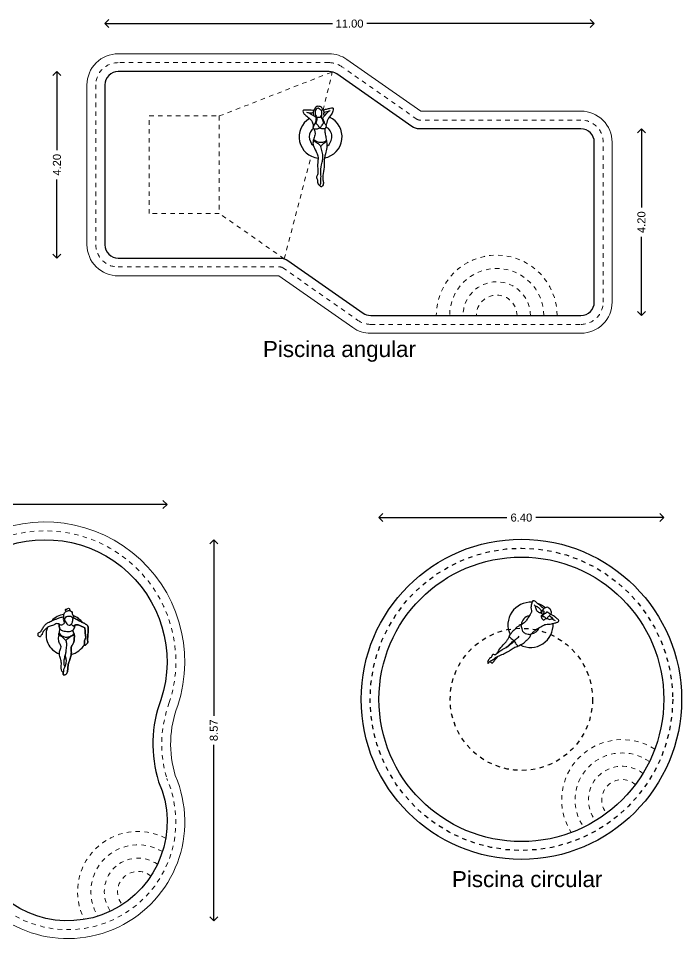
# Model space of a CAD drawing. Header units: inches. Extents: x 7.5 to 80.1, y 5.4 to 46.1.
# Drawn here: x 52.16 to 67.06, y 5.79 to 26.49 of the extents above; entities that cross this region are included whole.
import ezdxf

# ---------------------------------------------------------------- set-up
doc = ezdxf.new("R2010")
doc.units = ezdxf.units.IN
doc.header["$MEASUREMENT"] = 0
doc.linetypes.add('ACAD_ISO03W100', pattern=[30, 12, -18])
doc.layers.add('1', color=2, linetype='Continuous', lineweight=30)
doc.layers.add('2', color=253, linetype='Continuous', lineweight=5)
doc.styles.get("Standard").update_dxf_attribs({"font": 'arial.ttf'})
doc.dimstyles.new('cotas alberca', dxfattribs={"dimtxt": 0.18, "dimasz": 0.18, "dimexe": 0.18, "dimexo": 0.0625, "dimgap": 0.09, "dimtad": 0, "dimzin": 0, "dimdsep": 46, "dimtxsty": 'Standard', "dimblk": 'OPEN90', "dimcen": 0.09, "dimse1": 1, "dimse2": 1, "dimadec": 0, "dimazin": 0, "dimtfac": 1, "dimtofl": 0, "dimtmove": 0, "dimatfit": 3, "dimldrblk": 'OPEN90', "dimfxl": 0, "dimtolj": 1, "dimtzin": 0, "dimarcsym": 0})

# ---------------------------------------------------------------- blocks, each defined once
blk = doc.blocks.new('_Open90')
at = {"color": 0, "linetype": 'ByBlock', "lineweight": -2}
for p, q in [((0, 0), (-1, 0)), ((-0.5, 0.5), (0, 0)), ((0, 0), (-0.5, -0.5))]:
    blk.add_line(p, q, dxfattribs=at)
blk = doc.blocks.new('*D26')
at = {"layer": '2', "color": 0, "lineweight": -2, "transparency": 16777216}
for p, q in [((53.027, 25.11), (53.027, 23.519)), ((53.027, 21.274), (53.027, 22.865))]:
    blk.add_line(p, q, dxfattribs=at)
at = {"layer": 'Defpoints', "color": 0, "transparency": 16777216}
for p in [(54.573, 25.29), (53.027, 21.094), (54.573, 21.094)]:
    blk.add_point(p, dxfattribs=at)
at = {"layer": '2', "color": 0, "lineweight": -2, "transparency": 16777216, "xscale": 0.18, "yscale": 0.18, "zscale": 0.18}
for p, rotation in [((53.027, 25.29), 90), ((53.027, 21.094), 270)]:
    blk.add_blockref('_Open90', p, dxfattribs=dict(at, rotation=rotation))
at = {"layer": '2', "color": 0, "transparency": 16777216, "insert": (53.027, 23.192), "char_height": 0.18, "attachment_point": 5, "rotation": 90}
blk.add_mtext('\\A1;4.20', dxfattribs=at)
blk = doc.blocks.new('*D27')
at = {"layer": '2', "color": 0, "lineweight": -2, "transparency": 16777216}
for p, q in [((66.162, 23.819), (66.162, 22.228)), ((66.162, 19.983), (66.162, 21.574))]:
    blk.add_line(p, q, dxfattribs=at)
at = {"layer": 'Defpoints', "color": 0, "transparency": 16777216}
for p in [(64.802, 23.999), (66.162, 23.999), (64.802, 19.803)]:
    blk.add_point(p, dxfattribs=at)
at = {"layer": '2', "color": 0, "lineweight": -2, "transparency": 16777216, "xscale": 0.18, "yscale": 0.18, "zscale": 0.18}
for p, rotation in [((66.162, 23.999), 90), ((66.162, 19.803), 270)]:
    blk.add_blockref('_Open90', p, dxfattribs=dict(at, rotation=rotation))
at = {"layer": '2', "color": 0, "transparency": 16777216, "insert": (66.162, 21.901), "char_height": 0.18, "attachment_point": 5, "rotation": 90}
blk.add_mtext('\\A1;4.20', dxfattribs=at)
blk = doc.blocks.new('*D28')
at = {"layer": '2', "color": 0, "lineweight": -2, "transparency": 16777216}
for p, q in [((54.282, 26.367), (59.217, 26.367)), ((64.922, 26.367), (59.987, 26.367))]:
    blk.add_line(p, q, dxfattribs=at)
at = {"layer": 'Defpoints', "color": 0, "transparency": 16777216}
for p in [(65.102, 26.367), (54.102, 24.99), (65.102, 23.699)]:
    blk.add_point(p, dxfattribs=at)
at = {"layer": '2', "color": 0, "lineweight": -2, "transparency": 16777216, "xscale": 0.18, "yscale": 0.18, "zscale": 0.18, "rotation": 180}
blk.add_blockref('_Open90', (54.102, 26.367), dxfattribs=at)
at = {"layer": '2', "color": 0, "lineweight": -2, "transparency": 16777216, "xscale": 0.18, "yscale": 0.18, "zscale": 0.18}
blk.add_blockref('_Open90', (65.102, 26.367), dxfattribs=at)
at = {"layer": '2', "color": 0, "transparency": 16777216, "insert": (59.602, 26.367), "char_height": 0.18, "attachment_point": 5}
blk.add_mtext('\\A1;11.00', dxfattribs=at)
blk = doc.blocks.new('p5')
for radius, start, end in [(0.483, 280.3548, 66.0178), (0.483, 121.3369, 263.3239), (0.254, 303.2796, 61.2013), (0.254, 129.586, 230.1866)]:
    blk.add_arc((0.018, 0), radius, start, end)
for points, knots in [([(-0.132, 0.467), (-0.134, 0.48), (-0.137, 0.505), (-0.148, 0.56), (-0.12, 0.612), (-0.102, 0.654), (-0.074, 0.696), (0.002, 0.696), (0.055, 0.655), (0.055, 0.601), (0.082, 0.594), (0.106, 0.548), (0.067, 0.507), (0.107, 0.486), (0.108, 0.479), (0.11, 0.476)], [0, 0, 0, 0, 0.353725, 0.771817, 1.20554, 1.596808, 1.981185, 2.457176, 2.914216, 3.298093, 3.573641, 3.95394, 4.331921, 4.659155, 4.846085, 4.846085, 4.846085, 4.846085]), ([(-0.058, 0.445), (-0.069, 0.449), (-0.084, 0.461), (-0.108, 0.52), (-0.105, 0.595), (-0.067, 0.65), (-0.013, 0.635), (0.014, 0.605), (0.043, 0.593), (0.049, 0.527), (0.043, 0.479), (0.003, 0.435), (-0.043, 0.44), (-0.058, 0.445)], [0, 0, 0, 0, 0.307287, 0.749673, 1.252091, 1.681774, 2.075233, 2.439057, 2.739506, 3.186486, 3.590494, 4.005199, 4.43922, 4.43922, 4.43922, 4.43922]), ([(0.067, 0.599), (0.095, 0.609), (0.152, 0.626), (0.232, 0.641), (0.288, 0.655), (0.309, 0.631), (0.297, 0.571), (0.247, 0.481), (0.154, 0.363), (0.155, 0.301), (0.142, 0.27), (0.137, 0.258)], [0, 0, 0, 0, 0.544207, 1.069714, 1.484572, 1.756058, 2.176905, 2.773594, 3.469789, 3.934066, 4.214964, 4.214964, 4.214964, 4.214964]), ([(-0.129, 0.596), (-0.151, 0.595), (-0.196, 0.593), (-0.28, 0.606), (-0.345, 0.596), (-0.381, 0.597), (-0.38, 0.544), (-0.336, 0.498), (-0.251, 0.424), (-0.182, 0.373), (-0.165, 0.308), (-0.15, 0.251), (-0.144, 0.231)], [0, 0, 0, 0, 0.470652, 0.998688, 1.469932, 1.765973, 2.124908, 2.58511, 3.196836, 3.71547, 4.243094, 4.538656, 4.538656, 4.538656, 4.538656]), ([(-0.142, 0.539), (-0.167, 0.534), (-0.218, 0.529), (-0.267, 0.537), (-0.29, 0.544)], [0, 0, 0, 0, 0.4984867, 0.9911095, 0.9911095, 0.9911095, 0.9911095]), ([(-0.066, 0.449), (-0.063, 0.442), (-0.061, 0.421), (-0.075, 0.43), (-0.136, 0.471), (-0.232, 0.526), (-0.245, 0.533), (-0.249, 0.535)], [0, 0, 0, 0, 0.276837, 0.431021, 0.937953, 1.554727, 1.740968, 1.740968, 1.740968, 1.740968]), ([(-0.069, 0.427), (-0.068, 0.412), (-0.069, 0.382), (-0.078, 0.338), (-0.089, 0.31), (-0.086, 0.294), (-0.062, 0.283), (-0.017, 0.218), (-0.004, 0.204), (0.003, 0.196), (-0.012, 0.188), (-0.042, 0.176), (-0.098, 0.168), (-0.13, 0.171), (-0.138, 0.176), (-0.155, 0.22), (-0.126, 0.265), (-0.099, 0.307), (-0.082, 0.366), (-0.078, 0.41), (-0.078, 0.433)], [0, 0, 0, 0, 0.385716, 0.770879, 1.080148, 1.282915, 1.570934, 2.075696, 2.397056, 2.397056, 2.397056, 2.795916, 3.322056, 3.322056, 3.522939, 3.892987, 4.301468, 4.708522, 5.152421, 5.623504, 5.623504, 5.623504, 5.623504]), ([(0.06, 0.421), (0.065, 0.409), (0.076, 0.386), (0.096, 0.329), (0.105, 0.308), (0.121, 0.285), (0.15, 0.245), (0.131, 0.188), (0.094, 0.172), (0.042, 0.179), (0.016, 0.189), (0.003, 0.196)], [0, 0, 0, 0, 0.364634, 0.804803, 1.075105, 1.372919, 1.768455, 2.18253, 2.532487, 2.937961, 3.313775, 3.313775, 3.313775, 3.313775]), ([(0.003, 0.196), (0.016, 0.211), (0.038, 0.24), (0.089, 0.308), (0.087, 0.32), (0.076, 0.351), (0.061, 0.393), (0.052, 0.415)], [0, 0, 0, 0, 0.451432, 0.960101, 1.147346, 1.458486, 1.942068, 1.942068, 1.942068, 1.942068]), ([(0.035, 0.476), (0.03, 0.457), (0.036, 0.42), (0.039, 0.404), (0.065, 0.424), (0.112, 0.476), (0.142, 0.518), (0.179, 0.553), (0.21, 0.581)], [0, 0, 0, 0, 0.439282, 0.616565, 0.902102, 1.391511, 1.810426, 2.306098, 2.306098, 2.306098, 2.306098]), ([(0.095, 0.557), (0.116, 0.561), (0.154, 0.568), (0.217, 0.582), (0.23, 0.588), (0.236, 0.59)], [0, 0, 0, 0, 0.455396, 0.905712, 1.162018, 1.162018, 1.162018, 1.162018]), ([(-0.127, 0.171), (-0.126, 0.168), (-0.116, 0.136), (-0.098, 0.092), (-0.121, -0.001), (-0.137, -0.049), (-0.142, -0.067)], [4.844345, 4.844345, 4.844345, 4.844345, 4.905778, 5.394578, 5.977838, 6.316364, 6.316364, 6.316364, 6.316364]), ([(0.117, 0.184), (0.114, 0.166), (0.11, 0.112), (0.126, 0.038), (0.142, -0.042), (0.148, -0.08)], [4.681579, 4.681579, 4.681579, 4.681579, 4.977971, 5.555233, 6.092034, 6.092034, 6.092034, 6.092034]), ([(-0.146, -0.082), (-0.147, -0.087), (-0.155, -0.12), (-0.156, -0.195), (-0.083, -0.326), (-0.042, -0.426), (-0.035, -0.506), (-0.049, -0.558), (-0.049, -0.71), (-0.041, -0.831), (-0.054, -0.874), (-0.078, -0.896), (-0.067, -0.94), (-0.046, -0.966), (-0.056, -1.023), (-0.037, -1.061), (-0.009, -1.105), (0.013, -1.078), (0.027, -1.041), (0.016, -0.962), (0.032, -0.891), (0.016, -0.822), (0.033, -0.629), (0.065, -0.524), (0.075, -0.445), (0.051, -0.289), (0.02, -0.218)], [6.413831, 6.413831, 6.413831, 6.413831, 6.516787, 7.069035, 7.769168, 8.375746, 8.864165, 9.283652, 9.992714, 10.633078, 10.995316, 11.302703, 11.663721, 11.995315, 12.409816, 12.801489, 13.165523, 13.442563, 13.804166, 14.312472, 14.790811, 15.272673, 16.070152, 16.667017, 17.172309, 18.048508, 18.048508, 18.048508, 18.048508]), ([(0.02, -0.218), (0.015, -0.218), (0.008, -0.191), (-0.06, -0.139), (-0.095, -0.105), (-0.153, -0.083), (-0.147, -0.07), (-0.138, -0.062), (-0.122, -0.079), (-0.055, -0.115), (-0.018, -0.131), (0.062, -0.132), (0.106, -0.115), (0.136, -0.098), (0.147, -0.077), (0.15, -0.083), (0.154, -0.093), (0.145, -0.105), (0.12, -0.131), (0.063, -0.155), (0.029, -0.216), (0.02, -0.218)], [0, 0, 0, 0, 0.279525, 0.808637, 1.244966, 1.656678, 1.827933, 2.001643, 2.251679, 2.748335, 3.133291, 3.633097, 4.029887, 4.370227, 4.611857, 4.721198, 4.90087, 5.105371, 5.437328, 5.910356, 6.385748, 6.385748, 6.385748, 6.385748]), ([(0.15, -0.097), (0.151, -0.102), (0.158, -0.152), (0.163, -0.24), (0.124, -0.381), (0.104, -0.469), (0.096, -0.561), (0.104, -0.68), (0.067, -0.872), (0.064, -0.959), (0.086, -1.047), (0.073, -1.076), (0.047, -1.132), (0.009, -1.118), (0.01, -1.095), (0.01, -1.08)], [6.175256, 6.175256, 6.175256, 6.175256, 6.240958, 6.898056, 7.585525, 8.13405, 8.66989, 9.307479, 10.107579, 10.660419, 11.181728, 11.515896, 11.933825, 12.23086, 12.563288, 12.563288, 12.563288, 12.563288])]:
    blk.add_open_spline(points, degree=3, knots=knots)
blk = doc.blocks.new('*D78')
at = {"layer": '2', "color": 0, "lineweight": -2, "transparency": 16777216}
for p, q in [((60.444, 15.256), (63.14, 15.256)), ((66.484, 15.256), (63.788, 15.256))]:
    blk.add_line(p, q, dxfattribs=at)
at = {"layer": 'Defpoints', "color": 0, "transparency": 16777216}
for p in [(66.664, 15.256), (60.264, 11.169), (66.664, 11.169)]:
    blk.add_point(p, dxfattribs=at)
at = {"layer": '2', "color": 0, "lineweight": -2, "transparency": 16777216, "xscale": 0.18, "yscale": 0.18, "zscale": 0.18, "rotation": 180}
blk.add_blockref('_Open90', (60.264, 15.256), dxfattribs=at)
at = {"layer": '2', "color": 0, "lineweight": -2, "transparency": 16777216, "xscale": 0.18, "yscale": 0.18, "zscale": 0.18}
blk.add_blockref('_Open90', (66.664, 15.256), dxfattribs=at)
at = {"layer": '2', "color": 0, "transparency": 16777216, "insert": (63.464, 15.256), "char_height": 0.18, "attachment_point": 5}
blk.add_mtext('\\A1;6.40', dxfattribs=at)
blk = doc.blocks.new('p11')
for radius, start, end in [(0.508, 86.1757, 205.4772), (0.508, 48.9428, 72.2407), (0.204, 98.102, 178.1851), (0.508, 242.6781, 3.6783), (0.204, 275.1854, 341.7849)]:
    blk.add_arc((0.158, 0.166), radius, start, end)
for points, knots in [([(0.459, 0.532), (0.454, 0.535), (0.444, 0.541), (0.417, 0.555), (0.387, 0.593), (0.302, 0.656), (0.246, 0.714), (0.208, 0.709), (0.181, 0.653), (0.161, 0.557), (0.181, 0.493), (0.184, 0.45), (0.146, 0.396), (0.096, 0.314), (0.048, 0.244), (0.02, 0.215), (-0.029, 0.185), (-0.043, 0.176), (-0.048, 0.171)], [0, 0, 0, 0, 0.241648, 0.541872, 0.939112, 1.540294, 2.045338, 2.347694, 2.781377, 3.355344, 3.818323, 4.175796, 4.626868, 5.203742, 5.725855, 6.096575, 6.52051, 6.776582, 6.776582, 6.776582, 6.776582]), ([(0.24, 0.613), (0.248, 0.604), (0.269, 0.585), (0.309, 0.583), (0.361, 0.531), (0.385, 0.512), (0.389, 0.48), (0.397, 0.468), (0.401, 0.462)], [0, 0, 0, 0, 0.352264, 0.712505, 1.19637, 1.511538, 1.820842, 2.088218, 2.088218, 2.088218, 2.088218]), ([(0.389, 0.435), (0.383, 0.435), (0.372, 0.432), (0.306, 0.463), (0.29, 0.503), (0.274, 0.551), (0.27, 0.576), (0.269, 0.589)], [0, 0, 0, 0, 0.229739, 0.698939, 1.080213, 1.480838, 1.838992, 1.838992, 1.838992, 1.838992]), ([(0.599, 0.399), (0.602, 0.4), (0.611, 0.402), (0.615, 0.419), (0.634, 0.434), (0.619, 0.472), (0.611, 0.513), (0.569, 0.544), (0.537, 0.568), (0.49, 0.548), (0.464, 0.541), (0.445, 0.512), (0.42, 0.49), (0.405, 0.464), (0.387, 0.449), (0.386, 0.429), (0.405, 0.427), (0.413, 0.428)], [0, 0, 0, 0, 0.190859, 0.422202, 0.682502, 1.026114, 1.400605, 1.805633, 2.154787, 2.547632, 2.846625, 3.169784, 3.503547, 3.819773, 4.093033, 4.304241, 4.57855, 4.57855, 4.57855, 4.57855]), ([(0.419, 0.419), (0.415, 0.424), (0.406, 0.436), (0.416, 0.461), (0.435, 0.484), (0.462, 0.475), (0.457, 0.437), (0.447, 0.417), (0.416, 0.391), (0.394, 0.37), (0.404, 0.331), (0.425, 0.291), (0.456, 0.264), (0.471, 0.292), (0.491, 0.301), (0.508, 0.31), (0.49, 0.328), (0.466, 0.348), (0.437, 0.351), (0.42, 0.373), (0.448, 0.383), (0.462, 0.423), (0.495, 0.428), (0.511, 0.431), (0.518, 0.452), (0.535, 0.47), (0.564, 0.432), (0.609, 0.409), (0.589, 0.386), (0.58, 0.361), (0.55, 0.351), (0.539, 0.328), (0.528, 0.313), (0.517, 0.294), (0.506, 0.305), (0.503, 0.31)], [0, 0, 0, 0, 0.249812, 0.537158, 0.8378, 1.090446, 1.41768, 1.69924, 2.057824, 2.361692, 2.704627, 3.104551, 3.424819, 3.703599, 3.981384, 4.189792, 4.444055, 4.773246, 5.084354, 5.32858, 5.598089, 5.96203, 6.27499, 6.495119, 6.756897, 6.992353, 7.365909, 7.747147, 8.010204, 8.305718, 8.615268, 8.8957, 9.151231, 9.384982, 9.620949, 9.620949, 9.620949, 9.620949]), ([(0.165, -0.053), (0.178, -0.034), (0.209, 0.003), (0.26, 0.036), (0.295, 0.072), (0.363, 0.108), (0.46, 0.162), (0.496, 0.182), (0.57, 0.178), (0.625, 0.191), (0.711, 0.208), (0.744, 0.217), (0.775, 0.228), (0.799, 0.251), (0.792, 0.285), (0.753, 0.304), (0.71, 0.346), (0.649, 0.388), (0.624, 0.401), (0.612, 0.407)], [0, 0, 0, 0, 0.487102, 0.928612, 1.324892, 1.833767, 2.434852, 2.804783, 3.278748, 3.728931, 4.25931, 4.596195, 4.918646, 5.232001, 5.536099, 5.903248, 6.352653, 6.845495, 7.21458, 7.21458, 7.21458, 7.21458]), ([(0.526, 0.31), (0.536, 0.307), (0.556, 0.303), (0.582, 0.284), (0.627, 0.3), (0.646, 0.301), (0.656, 0.301)], [0, 0, 0, 0, 0.315134, 0.627259, 1.008613, 1.318736, 1.318736, 1.318736, 1.318736]), ([(0.581, 0.369), (0.597, 0.36), (0.629, 0.339), (0.658, 0.292), (0.692, 0.274), (0.709, 0.267)], [0, 0, 0, 0, 0.427322, 0.848439, 1.274079, 1.274079, 1.274079, 1.274079]), ([(-0.201, -0.182), (-0.201, -0.191), (-0.203, -0.21), (-0.162, -0.281), (-0.116, -0.313), (-0.099, -0.307), (-0.078, -0.283), (-0.039, -0.269), (0.003, -0.25), (0.054, -0.194), (0.106, -0.153), (0.137, -0.119), (0.147, -0.097), (0.175, -0.045), (0.144, -0.06), (0.105, -0.046), (0.045, -0.038), (-0.023, 0.011), (-0.027, 0.079), (-0.053, 0.116), (-0.049, 0.152), (-0.047, 0.171), (-0.054, 0.18), (-0.098, 0.144), (-0.149, 0.115), (-0.209, 0.045), (-0.253, 0.014), (-0.293, -0.046), (-0.327, -0.083), (-0.312, -0.109), (-0.241, -0.171), (-0.203, -0.189), (-0.182, -0.164), (-0.133, -0.13), (-0.108, -0.104), (-0.095, -0.091)], [0, 0, 0, 0, 0.29513, 0.812417, 1.22787, 1.447998, 1.761669, 2.125569, 2.512612, 3.009636, 3.486107, 3.858822, 4.167755, 4.542271, 4.782332, 5.150045, 5.599877, 6.104366, 6.558322, 6.936521, 7.345207, 7.345207, 7.533771, 7.931687, 8.392947, 8.935124, 9.358973, 9.848623, 10.231371, 10.51233, 11.075889, 11.423467, 11.723436, 12.166038, 12.594191, 12.594191, 12.594191, 12.594191]), ([(-0.201, -0.195), (-0.222, -0.215), (-0.264, -0.253), (-0.327, -0.304), (-0.38, -0.346), (-0.443, -0.372), (-0.508, -0.411), (-0.61, -0.495), (-0.642, -0.512), (-0.663, -0.503), (-0.692, -0.494), (-0.707, -0.516), (-0.71, -0.557), (-0.746, -0.575), (-0.776, -0.604), (-0.79, -0.633), (-0.819, -0.681), (-0.793, -0.714), (-0.774, -0.672), (-0.743, -0.637), (-0.691, -0.631), (-0.627, -0.566), (-0.569, -0.537), (-0.456, -0.492), (-0.361, -0.438), (-0.299, -0.41), (-0.252, -0.371), (-0.214, -0.348), (-0.167, -0.33), (-0.134, -0.316), (-0.117, -0.309)], [0, 0, 0, 0, 0.532272, 1.047177, 1.515727, 1.976309, 2.493891, 3.151103, 3.478796, 3.738849, 4.032799, 4.302131, 4.653789, 5.006983, 5.370268, 5.707239, 6.123085, 6.404718, 6.739754, 7.134139, 7.537319, 8.067963, 8.537357, 9.16702, 9.772141, 10.242943, 10.68337, 11.06339, 11.466861, 11.893067, 11.893067, 11.893067, 11.893067]), ([(-0.605, -0.489), (-0.594, -0.469), (-0.568, -0.429), (-0.488, -0.309), (-0.387, -0.22), (-0.358, -0.166), (-0.329, -0.121), (-0.317, -0.099)], [0, 0, 0, 0, 0.475632, 1.167275, 1.830619, 2.276408, 2.780216, 2.780216, 2.780216, 2.780216]), ([(-0.39, -0.348), (-0.378, -0.336), (-0.352, -0.31), (-0.287, -0.251), (-0.238, -0.206), (-0.213, -0.183)], [0, 0, 0, 0, 0.415598, 0.949048, 1.530005, 1.530005, 1.530005, 1.530005]), ([(-0.755, -0.653), (-0.75, -0.661), (-0.736, -0.673), (-0.702, -0.706), (-0.668, -0.663), (-0.65, -0.636), (-0.599, -0.571), (-0.573, -0.54)], [0, 0, 0, 0, 0.309267, 0.657906, 1.028387, 1.380498, 2.012614, 2.012614, 2.012614, 2.012614])]:
    blk.add_open_spline(points, degree=3, knots=knots)
blk = doc.blocks.new('*D81')
at = {"layer": '2', "color": 0, "lineweight": -2, "transparency": 16777216}
for p, q in [((44.18, 15.548), (49.365, 15.548)), ((55.32, 15.548), (50.135, 15.548))]:
    blk.add_line(p, q, dxfattribs=at)
at = {"layer": 'Defpoints', "color": 0, "transparency": 16777216}
for p in [(55.5, 15.548), (44, 12.01), (55.5, 12.019)]:
    blk.add_point(p, dxfattribs=at)
at = {"layer": '2', "color": 0, "lineweight": -2, "transparency": 16777216, "xscale": 0.18, "yscale": 0.18, "zscale": 0.18, "rotation": 180}
blk.add_blockref('_Open90', (44, 15.548), dxfattribs=at)
at = {"layer": '2', "color": 0, "lineweight": -2, "transparency": 16777216, "xscale": 0.18, "yscale": 0.18, "zscale": 0.18}
blk.add_blockref('_Open90', (55.5, 15.548), dxfattribs=at)
at = {"layer": '2', "color": 0, "transparency": 16777216, "insert": (49.75, 15.548), "char_height": 0.18, "attachment_point": 5}
blk.add_mtext('\\A1;11.50', dxfattribs=at)
blk = doc.blocks.new('*D82')
at = {"layer": '2', "color": 0, "lineweight": -2, "transparency": 16777216}
for p, q in [((56.552, 14.58), (56.552, 10.797)), ((56.552, 6.367), (56.552, 10.149))]:
    blk.add_line(p, q, dxfattribs=at)
at = {"layer": 'Defpoints', "color": 0, "transparency": 16777216}
for p in [(52.757, 14.76), (53.271, 6.187), (56.552, 6.187)]:
    blk.add_point(p, dxfattribs=at)
at = {"layer": '2', "color": 0, "lineweight": -2, "transparency": 16777216, "xscale": 0.18, "yscale": 0.18, "zscale": 0.18}
for p, rotation in [((56.552, 14.76), 90), ((56.552, 6.187), 270)]:
    blk.add_blockref('_Open90', p, dxfattribs=dict(at, rotation=rotation))
at = {"layer": '2', "color": 0, "transparency": 16777216, "insert": (56.552, 10.473), "char_height": 0.18, "attachment_point": 5, "rotation": 90}
blk.add_mtext('\\A1;8.57', dxfattribs=at)
blk = doc.blocks.new('p12')
for start, end in [(96.8844, 136.3332), (36.8671, 70.3872), (159.3701, 249.9635), (283.7856, 332.6201)]:
    blk.add_arc((0.008, 0.06), 0.457, start, end)
for points, knots in [([(0.004, 0.587), (-0.002, 0.592), (-0.012, 0.603), (-0.021, 0.631), (0.019, 0.636), (0.034, 0.658), (0.08, 0.66), (0.072, 0.627), (0.092, 0.621), (0.088, 0.609), (0.085, 0.605)], [0, 0, 0, 0, 0.278655, 0.541889, 0.862991, 1.170054, 1.501147, 1.776171, 1.996603, 2.214447, 2.214447, 2.214447, 2.214447]), ([(0.004, 0.587), (-0.002, 0.592), (-0.012, 0.603), (-0.021, 0.631), (0.019, 0.636), (0.034, 0.658), (0.08, 0.66), (0.072, 0.627), (0.092, 0.621), (0.088, 0.609), (0.085, 0.605)], [0, 0, 0, 0, 0.278655, 0.541889, 0.862991, 1.170054, 1.501147, 1.776171, 1.996603, 2.214447, 2.214447, 2.214447, 2.214447]), ([(-0.047, 0.452), (-0.053, 0.446), (-0.063, 0.433), (-0.064, 0.388), (-0.043, 0.332), (-0.035, 0.314), (-0.05, 0.305), (-0.118, 0.262), (-0.137, 0.292), (-0.165, 0.303), (-0.207, 0.318), (-0.252, 0.284), (-0.36, 0.255), (-0.402, 0.242), (-0.445, 0.196), (-0.499, 0.153), (-0.528, 0.116), (-0.531, 0.083), (-0.547, 0.057), (-0.566, 0.042), (-0.577, 0), (-0.605, 0.02), (-0.629, 0.031), (-0.627, 0.063), (-0.631, 0.095), (-0.604, 0.114), (-0.568, 0.125), (-0.547, 0.163), (-0.504, 0.239), (-0.46, 0.301), (-0.401, 0.334), (-0.315, 0.383), (-0.234, 0.409), (-0.174, 0.43), (-0.09, 0.461), (-0.062, 0.462), (-0.049, 0.462)], [0, 0, 0, 0, 0.276239, 0.654761, 1.105427, 1.326789, 1.548079, 2.039245, 2.335078, 2.645484, 3.00686, 3.430655, 4.034594, 4.41625, 4.859381, 5.3435, 5.727719, 6.049875, 6.35684, 6.647014, 6.974334, 7.262664, 7.547299, 7.853008, 8.171132, 8.479403, 8.822253, 9.188915, 9.726217, 10.225277, 10.693539, 11.264475, 11.789067, 12.255372, 12.789425, 13.156443, 13.156443, 13.156443, 13.156443]), ([(-0.155, 0.299), (-0.158, 0.3), (-0.173, 0.306), (-0.207, 0.318), (-0.252, 0.284), (-0.36, 0.255), (-0.402, 0.242), (-0.445, 0.196), (-0.499, 0.153), (-0.528, 0.116), (-0.531, 0.083), (-0.547, 0.057), (-0.566, 0.042), (-0.577, 0), (-0.605, 0.02), (-0.629, 0.031), (-0.627, 0.063), (-0.631, 0.095), (-0.604, 0.114), (-0.568, 0.125), (-0.547, 0.163), (-0.504, 0.239), (-0.46, 0.301), (-0.401, 0.334), (-0.315, 0.383), (-0.234, 0.409), (-0.174, 0.43), (-0.09, 0.461), (-0.062, 0.462), (-0.049, 0.462)], [2.540917, 2.540917, 2.540917, 2.540917, 2.645484, 3.00686, 3.430655, 4.034594, 4.41625, 4.859381, 5.3435, 5.727719, 6.049875, 6.35684, 6.647014, 6.974334, 7.262664, 7.547299, 7.853008, 8.171132, 8.479403, 8.822253, 9.188915, 9.726217, 10.225277, 10.693539, 11.264475, 11.789067, 12.255372, 12.789425, 13.156443, 13.156443, 13.156443, 13.156443]), ([(-0.035, 0.406), (-0.034, 0.407), (-0.037, 0.433), (-0.009, 0.437), (-0.012, 0.471), (0.039, 0.463), (0.097, 0.48), (0.124, 0.467), (0.139, 0.447), (0.159, 0.44), (0.154, 0.419), (0.166, 0.447), (0.168, 0.489), (0.142, 0.518), (0.139, 0.56), (0.102, 0.607), (0.056, 0.607), (-0.011, 0.589), (-0.057, 0.517), (-0.046, 0.437), (-0.036, 0.404), (-0.035, 0.406)], [0, 0, 0, 0, 0.265943, 0.536745, 0.809144, 1.1812, 1.634009, 1.931703, 2.211579, 2.46495, 2.650564, 2.895564, 3.276451, 3.621346, 3.98751, 4.40835, 4.783595, 5.249436, 5.759535, 6.288975, 6.572669, 6.572669, 6.572669, 6.572669]), ([(-0.049, 0.462), (-0.051, 0.48), (-0.051, 0.527), (-0.023, 0.57), (0.001, 0.586), (0.004, 0.587)], [-6.0725478, -6.0725478, -6.0725478, -6.0725478, -5.7595349, -5.2494356, -5.1781113, -5.1781113, -5.1781113, -5.1781113]), ([(-0.035, 0.406), (-0.03, 0.386), (-0.014, 0.346), (0.018, 0.304), (0.067, 0.262), (0.117, 0.294), (0.146, 0.341), (0.158, 0.397), (0.157, 0.426)], [0, 0, 0, 0, 0.452067, 0.879543, 1.304694, 1.706029, 2.133241, 2.660316, 2.660316, 2.660316, 2.660316]), ([(0.085, 0.605), (0.09, 0.604), (0.11, 0.597), (0.139, 0.56), (0.142, 0.518), (0.167, 0.49), (0.167, 0.461), (0.164, 0.448)], [-4.545833, -4.545833, -4.545833, -4.545833, -4.40835, -3.98751, -3.621346, -3.276451, -2.94042, -2.94042, -2.94042, -2.94042]), ([(0.117, 0.3), (0.124, 0.289), (0.143, 0.272), (0.17, 0.253), (0.187, 0.278), (0.212, 0.279), (0.262, 0.29), (0.324, 0.259), (0.386, 0.231), (0.425, 0.219), (0.425, 0.187), (0.431, 0.11), (0.438, 0.035), (0.446, 0.001), (0.428, -0.039), (0.409, -0.068), (0.416, -0.111), (0.415, -0.139), (0.413, -0.154), (0.414, -0.179), (0.439, -0.173), (0.46, -0.151), (0.486, -0.128), (0.49, -0.09), (0.477, -0.039), (0.491, 0), (0.485, 0.041), (0.498, 0.108), (0.503, 0.2), (0.496, 0.255), (0.474, 0.277), (0.423, 0.314), (0.346, 0.346), (0.274, 0.385), (0.192, 0.431), (0.176, 0.444), (0.164, 0.448)], [0, 0, 0, 0, 0.362718, 0.661152, 0.936586, 1.214972, 1.611408, 2.08982, 2.573573, 2.910325, 3.203779, 3.714158, 4.21595, 4.55159, 4.918188, 5.250317, 5.622046, 5.923259, 6.154966, 6.404973, 6.650131, 6.972413, 7.301388, 7.647769, 8.06029, 8.417264, 8.77478, 9.251436, 9.812516, 10.223959, 10.528772, 10.97644, 11.500616, 12.039142, 12.603255, 12.790272, 12.790272, 12.790272, 12.790272]), ([(0.164, 0.448), (0.176, 0.444), (0.192, 0.431), (0.274, 0.385), (0.346, 0.346), (0.423, 0.314), (0.474, 0.277), (0.496, 0.255), (0.503, 0.2), (0.498, 0.108), (0.485, 0.041), (0.491, 0), (0.477, -0.039), (0.49, -0.09), (0.486, -0.128), (0.46, -0.151), (0.439, -0.173), (0.414, -0.179), (0.413, -0.154), (0.415, -0.139), (0.416, -0.111), (0.409, -0.068), (0.428, -0.039), (0.446, 0.001), (0.438, 0.035), (0.431, 0.11), (0.425, 0.187), (0.425, 0.219), (0.386, 0.231), (0.324, 0.259), (0.262, 0.29), (0.217, 0.28), (0.201, 0.279), (0.197, 0.278)], [-12.790272, -12.790272, -12.790272, -12.790272, -12.603255, -12.039142, -11.500616, -10.97644, -10.528772, -10.223959, -9.812516, -9.251436, -8.77478, -8.417264, -8.06029, -7.647769, -7.301388, -6.972413, -6.650131, -6.404973, -6.154966, -5.923259, -5.622046, -5.250317, -4.918188, -4.55159, -4.21595, -3.714158, -3.203779, -2.910325, -2.573573, -2.08982, -1.611408, -1.214972, -1.060406, -1.060406, -1.060406, -1.060406]), ([(-0.155, 0.299), (-0.156, 0.289), (-0.157, 0.268), (-0.155, 0.219), (-0.123, 0.172), (-0.071, 0.144), (0.046, 0.13), (0.107, 0.141), (0.175, 0.167), (0.192, 0.241), (0.196, 0.265), (0.197, 0.278)], [0, 0, 0, 0, 0.317377, 0.711274, 1.128432, 1.57095, 2.184118, 2.64767, 3.112353, 3.589411, 3.939481, 3.939481, 3.939481, 3.939481]), ([(-0.141, 0.201), (-0.145, 0.207), (-0.155, 0.23), (-0.157, 0.268), (-0.156, 0.289), (-0.155, 0.299)], [-0.8855863, -0.8855863, -0.8855863, -0.8855863, -0.7112742, -0.3173767, 0, 0, 0, 0]), ([(0.197, 0.278), (0.196, 0.265), (0.192, 0.241), (0.18, 0.187), (0.159, 0.168), (0.155, 0.164)], [-3.939481, -3.939481, -3.939481, -3.939481, -3.5894111, -3.112353, -2.9970591, -2.9970591, -2.9970591, -2.9970591]), ([(-0.063, -0.783), (-0.069, -0.781), (-0.085, -0.779), (-0.104, -0.725), (-0.112, -0.662), (-0.101, -0.602), (-0.112, -0.501), (-0.148, -0.403), (-0.154, -0.319), (-0.115, -0.242), (-0.107, -0.19), (-0.139, -0.15), (-0.174, -0.071), (-0.169, 0.015), (-0.157, 0.056)], [0, 0, 0, 0, 0.24971, 0.66396, 1.12796, 1.569676, 2.144464, 2.732196, 3.2517, 3.779472, 4.177632, 4.566904, 5.092104, 5.742017, 5.742017, 5.742017, 5.742017]), ([(-0.063, -0.783), (-0.069, -0.781), (-0.085, -0.779), (-0.104, -0.725), (-0.112, -0.662), (-0.101, -0.602), (-0.112, -0.501), (-0.148, -0.403), (-0.154, -0.319), (-0.115, -0.242), (-0.107, -0.19), (-0.139, -0.15), (-0.174, -0.071), (-0.169, 0.015), (-0.157, 0.056)], [0, 0, 0, 0, 0.24971, 0.66396, 1.12796, 1.569676, 2.144464, 2.732196, 3.2517, 3.779472, 4.177632, 4.566904, 5.092104, 5.742017, 5.742017, 5.742017, 5.742017]), ([(-0.155, 0.096), (-0.157, 0.096), (-0.164, 0.079), (-0.162, 0.06), (-0.143, 0.041), (-0.083, 0.013), (-0.03, -0.038), (-0.003, -0.077), (-0.002, -0.058), (0.042, -0.026), (0.102, 0.014), (0.142, 0.036), (0.171, 0.046), (0.182, 0.066), (0.181, 0.086), (0.172, 0.103), (0.172, 0.077), (0.148, 0.05), (0.066, 0.013), (0, 0), (-0.073, 0.024), (-0.11, 0.051), (-0.15, 0.081), (-0.153, 0.096), (-0.155, 0.096)], [0, 0, 0, 0, 0.232387, 0.485775, 0.763753, 1.227387, 1.746932, 2.078974, 2.246706, 2.661107, 3.162684, 3.55396, 3.857594, 4.115434, 4.384169, 4.568938, 4.798656, 5.13867, 5.678507, 6.157525, 6.641156, 7.046272, 7.447004, 7.646439, 7.646439, 7.646439, 7.646439]), ([(-0.157, 0.056), (-0.163, 0.067), (-0.164, 0.079), (-0.157, 0.096), (-0.155, 0.096)], [-0.5669204, -0.5669204, -0.5669204, -0.5669204, -0.2712063, 0, 0, 0, 0]), ([(-0.154, 0.095), (-0.149, 0.109), (-0.141, 0.138), (-0.14, 0.18), (-0.141, 0.201)], [0, 0, 0, 0, 0.382546, 0.8364271, 0.8364271, 0.8364271, 0.8364271]), ([(-0.154, 0.095), (-0.149, 0.109), (-0.141, 0.138), (-0.14, 0.18), (-0.141, 0.201)], [0, 0, 0, 0, 0.382546, 0.8364271, 0.8364271, 0.8364271, 0.8364271]), ([(-0.022, -0.403), (-0.02, -0.416), (-0.015, -0.444), (0.002, -0.486), (0.001, -0.591), (-0.029, -0.657), (-0.058, -0.722), (-0.062, -0.791), (-0.072, -0.832), (-0.05, -0.856), (-0.004, -0.832), (0.025, -0.807), (0.036, -0.742), (0.043, -0.663), (0.046, -0.611), (0.085, -0.495), (0.118, -0.403), (0.122, -0.312), (0.102, -0.247), (0.142, -0.161), (0.18, -0.111), (0.194, 0.015), (0.181, 0.073)], [0, 0, 0, 0, 0.362389, 0.749698, 1.327185, 1.823878, 2.302956, 2.781406, 3.141993, 3.413788, 3.801833, 4.158032, 4.613816, 5.123301, 5.539412, 6.164553, 6.745399, 7.279513, 7.748241, 8.277679, 8.743935, 9.512301, 9.512301, 9.512301, 9.512301]), ([(0.181, 0.073), (0.194, 0.015), (0.18, -0.111), (0.142, -0.161), (0.102, -0.247), (0.122, -0.312), (0.118, -0.403), (0.085, -0.495), (0.046, -0.611), (0.043, -0.663), (0.036, -0.742), (0.025, -0.807), (-0.004, -0.832), (-0.05, -0.856), (-0.072, -0.832), (-0.066, -0.806), (-0.063, -0.786), (-0.063, -0.783)], [-9.512301, -9.512301, -9.512301, -9.512301, -8.743935, -8.277679, -7.748241, -7.279513, -6.745399, -6.164553, -5.539412, -5.123301, -4.613816, -4.158032, -3.801833, -3.413788, -3.141993, -2.781406, -2.703819, -2.703819, -2.703819, -2.703819]), ([(0.173, 0.097), (0.167, 0.107), (0.157, 0.127), (0.154, 0.152), (0.155, 0.164)], [0, 0, 0, 0, 0.3330145, 0.6812802, 0.6812802, 0.6812802, 0.6812802]), ([(0.155, 0.164), (0.154, 0.152), (0.157, 0.127), (0.167, 0.107), (0.173, 0.097)], [-0.6812802, -0.6812802, -0.6812802, -0.6812802, -0.3330145, 0, 0, 0, 0]), ([(0.173, 0.097), (0.175, 0.098), (0.18, 0.089), (0.181, 0.078), (0.181, 0.073)], [-4.5810927, -4.5810927, -4.5810927, -4.5810927, -4.3902471, -4.1993687, -4.1993687, -4.1993687, -4.1993687]), ([(-0.004, -0.07), (0.003, -0.096), (0.013, -0.149), (0.003, -0.221), (-0.002, -0.28), (-0.007, -0.334), (-0.024, -0.417), (-0.053, -0.508), (-0.054, -0.593), (-0.039, -0.638), (-0.03, -0.659)], [0, 0, 0, 0, 0.514472, 1.00297, 1.438056, 1.860016, 2.384922, 2.949291, 3.471147, 3.94639, 3.94639, 3.94639, 3.94639])]:
    blk.add_open_spline(points, degree=3, knots=knots)
blk.add_open_spline([(-0.155, 0.096), (-0.155, 0.096), (-0.154, 0.096), (-0.154, 0.095)], degree=3)

msp = doc.modelspace()

# ---------------------------------------------------------------- linework, layer by layer
at = {"color": 252, "true_color": 0x939598}
msp.add_circle((63.464, 11.169), 3.6, dxfattribs=at)
at = {"color": 251, "linetype": 'ACAD_ISO03W100', "ltscale": 0.005, "true_color": 0x636466}
for radius in [3.4, 1.6]:
    msp.add_circle((63.464, 11.169), radius, dxfattribs=at)
at = {"layer": '1'}
for points in [[(54.402, 21.094), (58.045, 21.094, -0.153915), (58.217, 21.04), (59.905, 19.857, 0.153915), (60.077, 19.803), (64.802, 19.803, 0.414214), (65.102, 20.103), (65.102, 23.699, 0.414214), (64.802, 23.999), (61.175, 23.999, -0.153915), (61.003, 24.053), (59.314, 25.235, 0.153915), (59.142, 25.29), (54.402, 25.29, 0.414214), (54.102, 24.99), (54.102, 21.394, 0.414214)], [(46.743, 9.26, -0.997527), (46.743, 14.76, -0.141463), (48.205, 14.337, 0.342431), (51.357, 14.375, -0.692985), (55.363, 11.16, 0.166166), (55.311, 9.316, -0.965237), (51.301, 7.374, 0.318747), (47.176, 9.294, -0.039616)]]:
    msp.add_lwpolyline(points, format="xyb", close=True, dxfattribs=at)
msp.add_circle((63.464, 11.169), 3.2, dxfattribs=at)
at = {"layer": '2', "color": 251, "linetype": 'ACAD_ISO03W100', "ltscale": 0.005, "true_color": 0x636466}
for p, q in [((56.676, 24.29, -0.255), (59.214, 25.281, -0.002)), ((58.135, 21.08), (56.676, 22.094))]:
    msp.add_line(p, q, dxfattribs=at)
at = {"layer": '2', "color": 252, "true_color": 0x939598}
for points in [[(54.402, 20.694), (58.013, 20.694), (59.676, 19.529, 0.153915), (60.077, 19.403), (64.802, 19.403, 0.414214), (65.502, 20.103), (65.502, 23.699, 0.414214), (64.802, 24.399), (61.206, 24.399), (59.543, 25.563, 0.153915), (59.142, 25.69), (54.402, 25.69, 0.414214), (53.702, 24.99), (53.702, 21.394, 0.414214)], [(46.743, 8.86, -0.997684), (46.743, 15.16, -0.143001), (48.434, 14.666, 0.347719), (51.127, 14.704, -0.697466), (55.74, 11.027, 0.164738), (55.686, 9.454, -0.959454), (50.95, 7.182, 0.318622), (47.244, 8.9, -0.040047)]]:
    msp.add_lwpolyline(points, format="xyb", close=True, dxfattribs=at)
at = {"layer": '2', "color": 251, "linetype": 'ACAD_ISO03W100', "ltscale": 0.005, "true_color": 0x636466}
for points in [[(54.402, 20.894), (58.045, 20.894, -0.153915), (58.102, 20.876), (59.791, 19.693, 0.153915), (60.077, 19.603), (64.802, 19.603, 0.414214), (65.302, 20.103), (65.302, 23.699, 0.414214), (64.802, 24.199), (61.175, 24.199, -0.153915), (61.117, 24.217), (59.429, 25.399, 0.153915), (59.142, 25.49), (54.402, 25.49, 0.414214), (53.902, 24.99), (53.902, 21.394, 0.414214)], [(46.743, 9.06, -0.997611), (46.743, 14.96, -0.142256), (48.32, 14.502, 0.34495), (51.242, 14.54, -0.695291), (55.552, 11.094, 0.165476), (55.498, 9.385, -0.962214), (51.125, 7.278, 0.318685), (47.21, 9.097, -0.03984)]]:
    msp.add_lwpolyline(points, format="xyb", close=True, dxfattribs=at)
for points in [[(59.01, 24.425), (59.214, 25.281)], [(58.135, 21.08), (58.739, 23.389)]]:
    msp.add_lwpolyline(points, dxfattribs=at)
msp.add_lwpolyline([(55.102, 24.29), (56.676, 24.29), (56.676, 22.094), (55.102, 22.094)], close=True, dxfattribs=at)
for centre, radius, start, end in [((62.909, 19.803), 1.357, 360, 180), ((62.909, 19.803), 1.057, 360, 180), ((62.909, 19.803), 0.757, 360, 180), ((62.909, 19.803), 0.457, 360, 180), ((65.727, 8.906), 1.357, 57.259, 212.741), ((65.727, 8.906), 1.057, 54.5289, 215.4711), ((65.727, 8.906), 0.757, 51.8243, 218.1757), ((65.727, 8.906), 0.457, 49.096, 220.904), ((54.847, 6.84), 1.357, 62.7258, 207.2742), ((54.847, 6.84), 1.057, 58.7191, 211.2809), ((54.847, 6.84), 0.757, 54.7799, 215.2201), ((54.847, 6.84), 0.457, 50.8868, 219.1132)]:
    msp.add_arc(centre, radius, start, end, dxfattribs=at)

# ---------------------------------------------------------------- block references
for name, p in [('p5', (58.934, 23.822)), ('p11', (63.511, 12.678)), ('p12', (53.231, 12.561))]:
    msp.add_blockref(name, p)

# ---------------------------------------------------------------- texts
for s, p in [('Piscina angular', (57.656, 18.868)), ('Piscina circular', (61.903, 6.945))]:
    msp.add_text(s, height=0.36).set_placement(p)

# ---------------------------------------------------------------- dimensions: what is measured, and where the dimension line sits
at = {"layer": '2'}
for base, p1, p2, picture, middle in [((65.102, 26.367), (54.102, 24.99), (65.102, 23.699), '*D28', (59.602, 26.367)), ((55.5, 15.548), (44, 12.01), (55.5, 12.019), '*D81', (49.75, 15.548)), ((66.664, 15.256), (60.264, 11.169), (66.664, 11.169), '*D78', (63.464, 15.256))]:
    dim = msp.add_linear_dim(base=base, p1=p1, p2=p2, dimstyle='cotas alberca', dxfattribs=at)
    dim.commit()
    dim.dimension.update_dxf_attribs({"geometry": picture, "text_midpoint": middle})
for base, p1, p2, picture, middle in [((53.027, 21.094), (54.573, 25.29), (54.573, 21.094), '*D26', (53.027, 23.192)), ((66.162, 23.999), (64.802, 19.803), (64.802, 23.999), '*D27', (66.162, 21.901)), ((56.552, 6.187), (52.757, 14.76), (53.271, 6.187), '*D82', (56.552, 10.473))]:
    dim = msp.add_linear_dim(base=base, p1=p1, p2=p2, angle=90, dimstyle='cotas alberca', dxfattribs=at)
    dim.commit()
    dim.dimension.update_dxf_attribs({"geometry": picture, "text_midpoint": middle})

doc.saveas('drawing.dxf')
